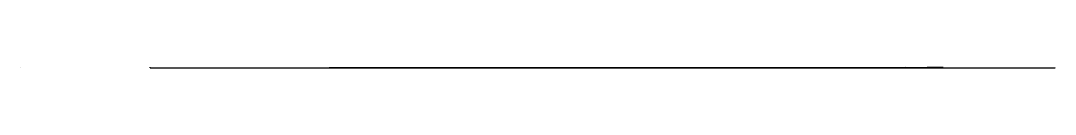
# Model space of a CAD drawing. Header units: metres. Extents: x -1 to 72750024, y 3999 to 4800.
# Drawn here: x 6350003 to 6750024, y 4599 to 4780 of the extents above; entities that cross this region are included whole.
import ezdxf

# ---------------------------------------------------------------- set-up
doc = ezdxf.new("R2010")
doc.units = ezdxf.units.M

msp = doc.modelspace()

# ---------------------------------------------------------------- linework, layer by layer
at = {"color": 7}
for p, q in [((6350003.013, 4780), (6350024.105, 4780)), ((6350003.013, 4780), (6350003.013, 4761.921)), ((6350024.105, 4761.921), (6350003.013, 4761.921)), ((6350006.026, 4773.974), (6350021.092, 4773.974)), ((6350024.105, 4780), (6350024.105, 4761.921)), ((6400000, 4780), (6399998.795, 4780)), ((6400000, 4744), (6399998.795, 4744)), ((6400000, 4708), (6399998.795, 4708)), ((6400000, 4672), (6399998.795, 4672)), ((6400000, 4636), (6399998.795, 4636)), ((6400000, 4600), (6399998.795, 4600)), ((6400000, 4772.8), (6399999.247, 4772.8)), ((6400000, 4765.6), (6399999.247, 4765.6)), ((6400000, 4758.4), (6399999.247, 4758.4)), ((6400000, 4751.2), (6399999.247, 4751.2)), ((6400000, 4736.8), (6399999.247, 4736.8)), ((6400000, 4729.6), (6399999.247, 4729.6)), ((6400000, 4722.4), (6399999.247, 4722.4)), ((6400000, 4715.2), (6399999.247, 4715.2)), ((6400000, 4700.8), (6399999.247, 4700.8)), ((6400000, 4693.6), (6399999.247, 4693.6)), ((6400000, 4686.4), (6399999.247, 4686.4)), ((6400000, 4679.2), (6399999.247, 4679.2)), ((6400000, 4664.8), (6399999.247, 4664.8)), ((6400000, 4657.6), (6399999.247, 4657.6)), ((6400000, 4650.4), (6399999.247, 4650.4)), ((6400000, 4643.2), (6399999.247, 4643.2)), ((6400000, 4628.8), (6399999.247, 4628.8)), ((6400000, 4621.6), (6399999.247, 4621.6)), ((6400000, 4614.4), (6399999.247, 4614.4)), ((6400000, 4607.2), (6399999.247, 4607.2)), ((6400000, 4600), (6400000, 4780)), ((6400000, 4600), (6750000, 4600)), ((6400000, 4600), (6400000, 4598.795)), ((6410000.001, 4600), (6410000.001, 4599.247)), ((6420000.002, 4600), (6420000.002, 4599.247)), ((6430000.003, 4600), (6430000.003, 4599.247)), ((6440000.003, 4600), (6440000.003, 4599.247)), ((6450000.001, 4600), (6450000.001, 4598.795)), ((6459999.998, 4600), (6459999.998, 4599.247)), ((6469999.996, 4600), (6469999.996, 4599.247)), ((6479999.993, 4600), (6479999.993, 4599.247)), ((6489999.991, 4600), (6489999.991, 4599.247)), ((6500000.002, 4600), (6500000.002, 4598.795)), ((6510000.006, 4600), (6510000.006, 4599.247)), ((6520000.01, 4600), (6520000.01, 4599.247)), ((6530000.015, 4600), (6530000.015, 4599.247)), ((6540000.019, 4600), (6540000.019, 4599.247)), ((6549999.996, 4600), (6549999.996, 4598.795)), ((6560000, 4600), (6560000, 4599.247)), ((6570000.005, 4600), (6570000.005, 4599.247)), ((6580000.009, 4600), (6580000.009, 4599.247)), ((6590000.013, 4600), (6590000.013, 4599.247)), ((6600000.004, 4600), (6600000.004, 4598.795)), ((6610000.008, 4600), (6610000.008, 4599.247)), ((6620000.012, 4600), (6620000.012, 4599.247)), ((6630000.003, 4600), (6630000.003, 4599.247)), ((6639999.994, 4600), (6639999.994, 4599.247)), ((6650000.012, 4600), (6650000.012, 4598.795)), ((6660000.002, 4600), (6660000.002, 4599.247)), ((6669999.993, 4600), (6669999.993, 4599.247)), ((6679999.984, 4600), (6679999.984, 4599.247)), ((6689999.975, 4600), (6689999.975, 4599.247)), ((6699999.992, 4600), (6699999.992, 4598.795)), ((6709999.983, 4600), (6709999.983, 4599.247)), ((6719999.974, 4600), (6719999.974, 4599.247)), ((6729999.964, 4600), (6729999.964, 4599.247)), ((6739999.955, 4600), (6739999.955, 4599.247)), ((6750000, 4600), (6750000, 4598.795)), ((6750003.013, 4780), (6750024.105, 4780)), ((6750003.013, 4780), (6750003.013, 4761.921)), ((6750024.105, 4761.921), (6750003.013, 4761.921)), ((6750006.026, 4773.974), (6750021.092, 4773.974)), ((6750024.105, 4780), (6750024.105, 4761.921))]:
    msp.add_line(p, q, dxfattribs=at)
at = {"color": 4}
for p, q in [((6350006.026, 4769.454), (6350021.092, 4769.454)), ((6429227.16, 4601.605), (6430065.529, 4601.72)), ((6430065.529, 4601.72), (6430740.199, 4602.54)), ((6430740.199, 4602.54), (6432646.98, 4602.119)), ((6432646.98, 4602.119), (6432933.691, 4602.356)), ((6432933.691, 4602.356), (6434095.859, 4604.271)), ((6434095.859, 4604.271), (6434556.719, 4604.128)), ((6434556.719, 4604.128), (6434750.27, 4603.536)), ((6434750.27, 4603.536), (6434785.211, 4603.703)), ((6434785.211, 4603.703), (6434899.012, 4603.671)), ((6434899.012, 4603.671), (6435549.012, 4605.494)), ((6435549.012, 4605.494), (6435726.5, 4604.232)), ((6435726.5, 4604.232), (6437560.141, 4604.884)), ((6437560.141, 4604.884), (6438045.289, 4606.734)), ((6438045.289, 4606.734), (6438157.879, 4605.566)), ((6438157.879, 4605.566), (6438236.352, 4605.261)), ((6438236.352, 4605.261), (6438460.84, 4606.899)), ((6438460.84, 4606.899), (6438470.211, 4605.713)), ((6438470.211, 4605.713), (6438549.57, 4606.177)), ((6438549.57, 4606.177), (6438622.922, 4606.481)), ((6438622.922, 4606.481), (6438688.801, 4605.735)), ((6438688.801, 4605.735), (6438989.238, 4606.946)), ((6438989.238, 4606.946), (6439133.859, 4606.218)), ((6439133.859, 4606.218), (6439293.359, 4607.345)), ((6439293.359, 4607.345), (6439893.16, 4606.405)), ((6439893.16, 4606.405), (6440087.012, 4606.767)), ((6440087.012, 4606.767), (6440214.809, 4606.534)), ((6440214.809, 4606.534), (6440309.449, 4606.479)), ((6440309.449, 4606.479), (6440331.719, 4606.785)), ((6440331.719, 4606.785), (6440373.422, 4607.041)), ((6440373.422, 4607.041), (6440389.789, 4606.543)), ((6440389.789, 4606.543), (6440467.379, 4606.635)), ((6440467.379, 4606.635), (6440501.578, 4606.682)), ((6440501.578, 4606.682), (6440838.77, 4606.945)), ((6440838.77, 4606.945), (6441334.691, 4607.728)), ((6441334.691, 4607.728), (6441415.609, 4607.985)), ((6441415.609, 4607.985), (6441782, 4608.139)), ((6441782, 4608.139), (6443381.469, 4608.472)), ((6443381.469, 4608.472), (6443554.41, 4609.139)), ((6443554.41, 4609.139), (6443568.02, 4608.645)), ((6443568.02, 4608.645), (6443658.68, 4608.743)), ((6443658.68, 4608.743), (6443689.781, 4608.825)), ((6443689.781, 4608.825), (6443789, 4608.996)), ((6443789, 4608.996), (6443931.301, 4609.177)), ((6443931.301, 4609.177), (6444056.512, 4610.175)), ((6444056.512, 4610.175), (6444070.23, 4609.149)), ((6444070.23, 4609.149), (6444343.68, 4610.122)), ((6444343.68, 4610.122), (6444556.109, 4609.313)), ((6444556.109, 4609.313), (6444992.781, 4609.802)), ((6444992.781, 4609.802), (6445208.578, 4610.318)), ((6445208.578, 4610.318), (6445214.609, 4609.818)), ((6445214.609, 4609.818), (6445806.051, 4611.205)), ((6445806.051, 4611.205), (6447464.07, 4611.011)), ((6447464.07, 4611.011), (6447578.398, 4611.432)), ((6447578.398, 4611.432), (6448694.172, 4612.437)), ((6448694.172, 4612.437), (6449871.07, 4612.529)), ((6449871.07, 4612.529), (6451028.82, 4613.642)), ((6451028.82, 4613.642), (6451128.379, 4614.405)), ((6451128.379, 4614.405), (6451246.73, 4613.62)), ((6451246.73, 4613.62), (6451666.449, 4613.705)), ((6451666.449, 4613.705), (6451761.172, 4614.116)), ((6451761.172, 4614.116), (6451787.82, 4613.806)), ((6451787.82, 4613.806), (6452212.762, 4614.21)), ((6452212.762, 4614.21), (6452475.32, 4614.605)), ((6452475.32, 4614.605), (6452700.57, 4614.896)), ((6452700.57, 4614.896), (6452731.859, 4615.364)), ((6452731.859, 4615.364), (6452744.68, 4615.009)), ((6452744.68, 4615.009), (6453097.09, 4615.499)), ((6453097.09, 4615.499), (6453298.93, 4614.692)), ((6453298.93, 4614.692), (6453501.711, 4615.566)), ((6453501.711, 4615.566), (6453524.129, 4614.869)), ((6453524.129, 4614.869), (6454144.809, 4615.703)), ((6454144.809, 4615.703), (6454314.352, 4616.309)), ((6454314.352, 4616.309), (6454408.672, 4616.419)), ((6454408.672, 4616.419), (6454598.27, 4616.566)), ((6454598.27, 4616.566), (6454637.84, 4616.429)), ((6454637.84, 4616.429), (6454663.988, 4616.208)), ((6454663.988, 4616.208), (6454708.828, 4615.802)), ((6454708.828, 4615.802), (6454717.949, 4616.615)), ((6454717.949, 4616.615), (6454773.539, 4616.586)), ((6454773.539, 4616.586), (6454778.551, 4616.565)), ((6454778.551, 4616.565), (6454979.93, 4617.169)), ((6454979.93, 4617.169), (6455132.672, 4616.339)), ((6455132.672, 4616.339), (6455873.66, 4616.849)), ((6455873.66, 4616.849), (6456148.102, 4617.548)), ((6456148.102, 4617.548), (6456422.852, 4617.146)), ((6456422.852, 4617.146), (6456683.691, 4618.016)), ((6456683.691, 4618.016), (6456737, 4618.047)), ((6456737, 4618.047), (6457033.211, 4617.627)), ((6457033.211, 4617.627), (6457190.871, 4617.973)), ((6457190.871, 4617.973), (6457191.66, 4617.533)), ((6457191.66, 4617.533), (6457462.449, 4618.445)), ((6457462.449, 4618.445), (6457469.68, 4617.535)), ((6457469.68, 4617.535), (6457527.648, 4618.181)), ((6457527.648, 4618.181), (6457986.602, 4618.221)), ((6457986.602, 4618.221), (6458011.609, 4618.362)), ((6458011.609, 4618.362), (6458138.941, 4618.603)), ((6458138.941, 4618.603), (6458274.141, 4618.983)), ((6458274.141, 4618.983), (6458352.699, 4618.718)), ((6458352.699, 4618.718), (6459398.52, 4619.135)), ((6459398.52, 4619.135), (6459637.711, 4619.502)), ((6459637.711, 4619.502), (6460210.988, 4620.219)), ((6460210.988, 4620.219), (6460672.789, 4619.336)), ((6460672.789, 4619.336), (6460723.238, 4620.554)), ((6460723.238, 4620.554), (6460839.68, 4620.306)), ((6460839.68, 4620.306), (6461698.02, 4620.58)), ((6461698.02, 4620.58), (6462060.66, 4621.304)), ((6462060.66, 4621.304), (6463511.289, 4621.761)), ((6463511.289, 4621.761), (6464286.871, 4621.214)), ((6464286.871, 4621.214), (6464359.039, 4622.771)), ((6464359.039, 4622.771), (6464436.219, 4621.744)), ((6464436.219, 4621.744), (6464626.859, 4622.787)), ((6464626.859, 4622.787), (6464790.449, 4622.965)), ((6464790.449, 4622.965), (6464859.051, 4623.125)), ((6464859.051, 4623.125), (6465186.68, 4622.518)), ((6465186.68, 4622.518), (6465963.953, 4623.802)), ((6465963.953, 4623.802), (6466460.672, 4623.996)), ((6466460.672, 4623.996), (6466552.938, 4623.39)), ((6466552.938, 4623.39), (6466702.531, 4624.064)), ((6466702.531, 4624.064), (6466892.867, 4624.681)), ((6466892.867, 4624.681), (6466943.391, 4624.283)), ((6466943.391, 4624.283), (6467300.813, 4624.539)), ((6467300.813, 4624.539), (6467872.844, 4624.755)), ((6467872.844, 4624.755), (6468167.094, 4624.741)), ((6468167.094, 4624.741), (6468441.602, 4625.064)), ((6468441.602, 4625.064), (6468781.102, 4625.147)), ((6468781.102, 4625.147), (6469277.703, 4625.464)), ((6469277.703, 4625.464), (6469376.844, 4625.865)), ((6469376.844, 4625.865), (6469651.031, 4625.824)), ((6469651.031, 4625.824), (6469934.469, 4626.101)), ((6469934.469, 4626.101), (6470799.297, 4627.548)), ((6470799.297, 4627.548), (6471407.961, 4627.239)), ((6471407.961, 4627.239), (6473370.789, 4628.467)), ((6473370.789, 4628.467), (6473499.07, 4629.153)), ((6473499.07, 4629.153), (6474021.422, 4629.062)), ((6474021.422, 4629.062), (6474036.172, 4629.199)), ((6474036.172, 4629.199), (6474662.797, 4628.894)), ((6474662.797, 4628.894), (6475195.148, 4629.69)), ((6475195.148, 4629.69), (6475285.703, 4630.173)), ((6475285.703, 4630.173), (6475536.398, 4629.799)), ((6475536.398, 4629.799), (6475699.594, 4630.151)), ((6475699.594, 4630.151), (6476553.242, 4630.396)), ((6476553.242, 4630.396), (6476661.688, 4630.826)), ((6476661.688, 4630.826), (6476781.852, 4631.089)), ((6476781.852, 4631.089), (6476788.617, 4630.75)), ((6476788.617, 4630.75), (6477781.633, 4632.202)), ((6477781.633, 4632.202), (6478575.344, 4630.386)), ((6478575.344, 4630.386), (6478911.656, 4631.925)), ((6478911.656, 4631.925), (6479162.117, 4632.152)), ((6479162.117, 4632.152), (6479222.43, 4632.302)), ((6479222.43, 4632.302), (6479233.641, 4632.402)), ((6479233.641, 4632.402), (6479245.742, 4632.124)), ((6479245.742, 4632.124), (6479246.023, 4632.358)), ((6479246.023, 4632.358), (6479321.672, 4632.167)), ((6479321.672, 4632.167), (6479395.648, 4632.404)), ((6479395.648, 4632.404), (6479579.727, 4632.502)), ((6479579.727, 4632.502), (6480078.383, 4633.245)), ((6480078.383, 4633.245), (6480803.297, 4633.555)), ((6480803.297, 4633.555), (6481667.344, 4633.415)), ((6481667.344, 4633.415), (6481794.789, 4634.266)), ((6481794.789, 4634.266), (6482007.477, 4634.259)), ((6482007.477, 4634.259), (6482314.492, 4633.411)), ((6482314.492, 4633.411), (6482847.461, 4634.458)), ((6482847.461, 4634.458), (6483100.203, 4635.249)), ((6483100.203, 4635.249), (6483288.68, 4634.735)), ((6483288.68, 4634.735), (6483331.992, 4634.85)), ((6483331.992, 4634.85), (6483504.68, 4635.161)), ((6483504.68, 4635.161), (6484020.68, 4635.679)), ((6484020.68, 4635.679), (6484119.383, 4635.473)), ((6484119.383, 4635.473), (6484171.711, 4635.406)), ((6484171.711, 4635.406), (6484441.789, 4635.586)), ((6484441.789, 4635.586), (6484578.109, 4636.043)), ((6484578.109, 4636.043), (6484610.188, 4635.87)), ((6484610.188, 4635.87), (6484753.477, 4635.479)), ((6484753.477, 4635.479), (6485272.359, 4636.387)), ((6485272.359, 4636.387), (6485650.273, 4636.526)), ((6485650.273, 4636.526), (6485908.406, 4636.812)), ((6485908.406, 4636.812), (6485998.719, 4636.866)), ((6485998.719, 4636.866), (6486051.641, 4636.824)), ((6486051.641, 4636.824), (6486126.477, 4637.314)), ((6486126.477, 4637.314), (6486188.961, 4636.801)), ((6486188.961, 4636.801), (6486557.344, 4637.193)), ((6486557.344, 4637.193), (6486808.953, 4637.681)), ((6486808.953, 4637.681), (6487016.633, 4637.914)), ((6487016.633, 4637.914), (6487069.773, 4637.397)), ((6487069.773, 4637.397), (6487552.563, 4635.339)), ((6487552.563, 4635.339), (6487606.32, 4637.636)), ((6487606.32, 4637.636), (6487878.117, 4637.759)), ((6487878.117, 4637.759), (6488211.023, 4638.852)), ((6488211.023, 4638.852), (6488218.094, 4638.825)), ((6488218.094, 4638.825), (6488225.789, 4638.612)), ((6488225.789, 4638.612), (6488519.883, 4638.419)), ((6488519.883, 4638.419), (6488973.219, 4638.586)), ((6488973.219, 4638.586), (6490733.922, 4639.94)), ((6490733.922, 4639.94), (6491161.352, 4639.977)), ((6491161.352, 4639.977), (6492038.383, 4640.411)), ((6492038.383, 4640.411), (6492266.359, 4640.986)), ((6492266.359, 4640.986), (6492304.633, 4640.741)), ((6492304.633, 4640.741), (6492409.961, 4640.431)), ((6492409.961, 4640.431), (6492645.039, 4640.677)), ((6492645.039, 4640.677), (6492843.969, 4641.044)), ((6492843.969, 4641.044), (6493489.672, 4641.145)), ((6493489.672, 4641.145), (6493505.477, 4641.497)), ((6493505.477, 4641.497), (6493704.883, 4641.635)), ((6493704.883, 4641.635), (6493753.938, 4640.927)), ((6493753.938, 4640.927), (6493880.844, 4641.491)), ((6493880.844, 4641.491), (6494159.477, 4641.924)), ((6494159.477, 4641.924), (6494542.117, 4642.292)), ((6494542.117, 4642.292), (6494562.289, 4642.001)), ((6494562.289, 4642.001), (6494686.133, 4642.445)), ((6494686.133, 4642.445), (6494934.117, 4642.687)), ((6494934.117, 4642.687), (6495037.852, 4642.343)), ((6495037.852, 4642.343), (6495291.094, 4642.726)), ((6495291.094, 4642.726), (6495297.25, 4642.658)), ((6495297.25, 4642.658), (6495348.906, 4642.325)), ((6495348.906, 4642.325), (6496321.039, 4643.221)), ((6496321.039, 4643.221), (6496442.242, 4643.879)), ((6496442.242, 4643.879), (6496788.133, 4643.862)), ((6496788.133, 4643.862), (6496937.703, 4643.736)), ((6496937.703, 4643.736), (6497157.453, 4644.097)), ((6497157.453, 4644.097), (6497373.977, 4644.233)), ((6497373.977, 4644.233), (6497408.25, 4643.94)), ((6497408.25, 4643.94), (6497529.133, 4644.034)), ((6497529.133, 4644.034), (6497604.82, 4644.153)), ((6497604.82, 4644.153), (6497629.508, 4644.346)), ((6497629.508, 4644.346), (6497642.594, 4644.33)), ((6497642.594, 4644.33), (6497909.297, 4644.441)), ((6497909.297, 4644.441), (6498149.328, 4644.396)), ((6498149.328, 4644.396), (6498297.789, 4644.616)), ((6498297.789, 4644.616), (6498509.906, 4644.758)), ((6498509.906, 4644.758), (6499259.344, 4644.734)), ((6499259.344, 4644.734), (6499581.602, 4645.757)), ((6499581.602, 4645.757), (6499616.227, 4644.997)), ((6499616.227, 4644.997), (6499747.617, 4645.264)), ((6499747.617, 4645.264), (6499984.258, 4645.563)), ((6499984.258, 4645.563), (6500075.102, 4646.548)), ((6500075.102, 4646.548), (6500466.5, 4645.594)), ((6500466.5, 4645.594), (6501000.398, 4646.393)), ((6501000.398, 4646.393), (6501090.203, 4647.163)), ((6501090.203, 4647.163), (6501700.898, 4646.211)), ((6501700.898, 4646.211), (6501727.602, 4646.965)), ((6501727.602, 4646.965), (6502350, 4647.05)), ((6502350, 4647.05), (6502543.797, 4647.169)), ((6502543.797, 4647.169), (6502902.398, 4647.687)), ((6502902.398, 4647.687), (6503054.102, 4647.839)), ((6503054.102, 4647.839), (6503144.398, 4647.278)), ((6503144.398, 4647.278), (6503254.297, 4647.641)), ((6503254.297, 4647.641), (6503370.297, 4647.94)), ((6503370.297, 4647.94), (6504299.297, 4648.044)), ((6504299.297, 4648.044), (6505060.102, 4648.932)), ((6505060.102, 4648.932), (6505175.102, 4648.4)), ((6505175.102, 4648.4), (6505453.102, 4648.727)), ((6505453.102, 4648.727), (6505503.102, 4649.429)), ((6505503.102, 4649.429), (6505708, 4649.123)), ((6505708, 4649.123), (6505813.102, 4649.452)), ((6505813.102, 4649.452), (6505986.602, 4648.899)), ((6505986.602, 4648.899), (6506086, 4649.875)), ((6506086, 4649.875), (6506251.203, 4649.669)), ((6506251.203, 4649.669), (6506618.602, 4648.889)), ((6506618.602, 4648.889), (6507336.602, 4650.16)), ((6507336.602, 4650.16), (6507676.5, 4651.088)), ((6507676.5, 4651.088), (6508054.5, 4650.643)), ((6508054.5, 4650.643), (6508055.797, 4650.05)), ((6508055.797, 4650.05), (6508188.703, 4650.827)), ((6508188.703, 4650.827), (6508323.703, 4650.442)), ((6508323.703, 4650.442), (6508350.703, 4650.87)), ((6508350.703, 4650.87), (6508432.5, 4651.228)), ((6508432.5, 4651.228), (6508553.5, 4650.813)), ((6508553.5, 4650.813), (6508607.602, 4651.043)), ((6508607.602, 4651.043), (6508671.898, 4650.894)), ((6508671.898, 4650.894), (6508810.102, 4651.39)), ((6508810.102, 4651.39), (6508925.797, 4651.525)), ((6508925.797, 4651.525), (6509055.898, 4650.646)), ((6509055.898, 4650.646), (6509089.5, 4651.243)), ((6509089.5, 4651.243), (6509172.297, 4651.28)), ((6509172.297, 4651.28), (6509333.797, 4651.216)), ((6509333.797, 4651.216), (6509400.297, 4651.042)), ((6509400.297, 4651.042), (6509451.398, 4651.757)), ((6509451.398, 4651.757), (6509527.898, 4651.651)), ((6509527.898, 4651.651), (6509804.602, 4652.177)), ((6509804.602, 4652.177), (6509945.898, 4652.075)), ((6509945.898, 4652.075), (6510192.102, 4651.25)), ((6510192.102, 4651.25), (6511159.602, 4652.827)), ((6511159.602, 4652.827), (6511338, 4653.513)), ((6511338, 4653.513), (6511533, 4652.993)), ((6511533, 4652.993), (6512012.398, 4652.624)), ((6512012.398, 4652.624), (6512104.602, 4653.813)), ((6512104.602, 4653.813), (6513378.102, 4652.78)), ((6513378.102, 4652.78), (6513480.297, 4655.129)), ((6513480.297, 4655.129), (6513694.602, 4653.768)), ((6513694.602, 4653.768), (6513884.703, 4653.441)), ((6513884.703, 4653.441), (6513941.602, 4653.021)), ((6513941.602, 4653.021), (6514151.398, 4653.918)), ((6514151.398, 4653.918), (6514347.797, 4654.605)), ((6514347.797, 4654.605), (6514662.203, 4654.56)), ((6514662.203, 4654.56), (6515271.602, 4654.961)), ((6515271.602, 4654.961), (6515758.203, 4655.953)), ((6515758.203, 4655.953), (6515786.898, 4655.462)), ((6515786.898, 4655.462), (6515965.102, 4656.376)), ((6515965.102, 4656.376), (6516132, 4657.456)), ((6516132, 4657.456), (6516388.297, 4656.549)), ((6516388.297, 4656.549), (6517713.703, 4657.384)), ((6517713.703, 4657.384), (6518739.102, 4657.843)), ((6518739.102, 4657.843), (6519109.797, 4658.565)), ((6519109.797, 4658.565), (6519828.703, 4658.464)), ((6519828.703, 4658.464), (6520201, 4660.008)), ((6520201, 4660.008), (6520327.398, 4660.168)), ((6520327.398, 4660.168), (6520529.703, 4658.622)), ((6520529.703, 4658.622), (6520649.797, 4658.993)), ((6520649.797, 4658.993), (6520817.602, 4657.497)), ((6520817.602, 4657.497), (6520830.703, 4659.635)), ((6520830.703, 4659.635), (6520844.703, 4658.875)), ((6520844.703, 4658.875), (6520871.102, 4659.739)), ((6520871.102, 4659.739), (6520956.5, 4658.982)), ((6520956.5, 4658.982), (6521162, 4659.678)), ((6521162, 4659.678), (6521261.203, 4659.038)), ((6521261.203, 4659.038), (6521362.797, 4659.598)), ((6521362.797, 4659.598), (6521687.5, 4659.348)), ((6521687.5, 4659.348), (6521706.5, 4658.414)), ((6521706.5, 4658.414), (6521909.898, 4660.458)), ((6521909.898, 4660.458), (6522018.297, 4657.895)), ((6522018.297, 4657.895), (6522143.102, 4659.731)), ((6522143.102, 4659.731), (6522297, 4660.077)), ((6522297, 4660.077), (6522331, 4660.197)), ((6522331, 4660.197), (6522613, 4660.59)), ((6522613, 4660.59), (6522820.898, 4661.189)), ((6522820.898, 4661.189), (6522931.602, 4661.44)), ((6522931.602, 4661.44), (6523048.398, 4660.412)), ((6523048.398, 4660.412), (6523422.203, 4661.009)), ((6523422.203, 4661.009), (6523578.797, 4661.416)), ((6523578.797, 4661.416), (6523953.203, 4662.27)), ((6523953.203, 4662.27), (6524098, 4660.981)), ((6524098, 4660.981), (6524131.703, 4661.667)), ((6524131.703, 4661.667), (6524399.203, 4662.192)), ((6524399.203, 4662.192), (6524855.102, 4663.167)), ((6524855.102, 4663.167), (6524918.703, 4661.948)), ((6524918.703, 4661.948), (6525195.297, 4662.961)), ((6525195.297, 4662.961), (6525477.102, 4662.827)), ((6525477.102, 4662.827), (6525916.5, 4658.823)), ((6525916.5, 4658.823), (6525991.398, 4663.937)), ((6525991.398, 4663.937), (6526319.703, 4661.637)), ((6526319.703, 4661.637), (6526331.898, 4665.721)), ((6526331.898, 4665.721), (6526867, 4664.16)), ((6526867, 4664.16), (6526982.703, 4664.736)), ((6526982.703, 4664.736), (6527044.898, 4664.011)), ((6527044.898, 4664.011), (6527075.602, 4661.022)), ((6527075.602, 4661.022), (6527827.898, 4659.654)), ((6527827.898, 4659.654), (6528812.102, 4664.082)), ((6528812.102, 4664.082), (6529105.102, 4665.576)), ((6529105.102, 4665.576), (6529293.297, 4666.384)), ((6529293.297, 4666.384), (6529395.602, 4667.245)), ((6529395.602, 4667.245), (6529588.602, 4666.246)), ((6529588.602, 4666.246), (6529837.703, 4664.951)), ((6529837.703, 4664.951), (6529912.398, 4665.997)), ((6529912.398, 4665.997), (6530332.898, 4665.964)), ((6530332.898, 4665.964), (6530781.898, 4667.043)), ((6530781.898, 4667.043), (6530989.398, 4668.206)), ((6530989.398, 4668.206), (6531138.703, 4664.034)), ((6531138.703, 4664.034), (6531729, 4663.802)), ((6531729, 4663.802), (6531759.906, 4666.392)), ((6531759.906, 4666.392), (6532907.797, 4666.245)), ((6532907.797, 4666.245), (6532937.594, 4668.325)), ((6532937.594, 4668.325), (6533558.5, 4670.647)), ((6533558.5, 4670.647), (6534086.703, 4671.188)), ((6534086.703, 4671.188), (6534264.406, 4669.565)), ((6534264.406, 4669.565), (6535984.797, 4668.465)), ((6535984.797, 4668.465), (6536489.297, 4668.971)), ((6536489.297, 4668.971), (6536793.297, 4672.483)), ((6536793.297, 4672.483), (6537315.906, 4672.787)), ((6537315.906, 4672.787), (6538937.797, 4671.492)), ((6538937.797, 4671.492), (6541647.203, 4676.492)), ((6541647.203, 4676.492), (6542233, 4677.152)), ((6542233, 4677.152), (6542410.594, 4670.792)), ((6542410.594, 4670.792), (6543212.297, 4677.139)), ((6543212.297, 4677.139), (6544619.203, 4676.615)), ((6544619.203, 4676.615), (6545965.906, 4673.282)), ((6545965.906, 4673.282), (6548293, 4678.596)), ((6548293, 4678.596), (6549061, 4679.624)), ((6549061, 4679.624), (6549162.797, 4678.853)), ((6549162.797, 4678.853), (6549232.406, 4674.16)), ((6549232.406, 4674.16), (6549632.594, 4676.755)), ((6549632.594, 4676.755), (6551410.703, 4683.059)), ((6551410.703, 4683.059), (6551457.5, 4679.386)), ((6551457.5, 4679.386), (6551913.203, 4682.754)), ((6551913.203, 4682.754), (6552559.203, 4682.798)), ((6552559.203, 4682.798), (6552695.703, 4683.67)), ((6552695.703, 4683.67), (6553378.594, 4680.456)), ((6553378.594, 4680.456), (6555316.906, 4675.693)), ((6555316.906, 4675.693), (6559315.5, 4681.948)), ((6559315.5, 4681.948), (6560127.797, 4685.674)), ((6560127.797, 4685.674), (6560273.594, 4685.873)), ((6560273.594, 4685.873), (6560567.406, 4686.11)), ((6560567.406, 4686.11), (6560738.203, 4686.479)), ((6560738.203, 4686.479), (6560887.297, 4687.403)), ((6560887.297, 4687.403), (6561066.203, 4688.123)), ((6561066.203, 4688.123), (6561933.594, 4689.373)), ((6561933.594, 4689.373), (6562004.406, 4687.642)), ((6562004.406, 4687.642), (6562333.906, 4689.175)), ((6562333.906, 4689.175), (6564420.203, 4684.556)), ((6564420.203, 4684.556), (6564965.906, 4687.396)), ((6564965.906, 4687.396), (6564971.797, 4689.412)), ((6564971.797, 4689.412), (6565206.094, 4686.114)), ((6565206.094, 4686.114), (6567307.5, 4691.204)), ((6567307.5, 4691.204), (6567356.797, 4689.875)), ((6567356.797, 4689.875), (6567596.406, 4687.888)), ((6567596.406, 4687.888), (6568809.297, 4691.016)), ((6568809.297, 4691.016), (6569228.594, 4691.536)), ((6569228.594, 4691.536), (6569755.797, 4692.054)), ((6569755.797, 4692.054), (6570241.5, 4694.063)), ((6570241.5, 4694.063), (6571564.594, 4692.541)), ((6571564.594, 4692.541), (6571703, 4690.454)), ((6571703, 4690.454), (6571822.594, 4694.109)), ((6571822.594, 4694.109), (6572652.406, 4694.804)), ((6572652.406, 4694.804), (6573029.203, 4692.766)), ((6573029.203, 4692.766), (6573191.703, 4691.797)), ((6573191.703, 4691.797), (6573396.906, 4691.87)), ((6573396.906, 4691.87), (6575626.797, 4693.125)), ((6575626.797, 4693.125), (6576896.297, 4696.81)), ((6576896.297, 4696.81), (6577558.406, 4697.157)), ((6577558.406, 4697.157), (6578540, 4696.537)), ((6578540, 4696.537), (6578808.594, 4698.944)), ((6578808.594, 4698.944), (6578943.906, 4697.632)), ((6578943.906, 4697.632), (6580652.797, 4699.448)), ((6580652.797, 4699.448), (6581493.297, 4697.923)), ((6581493.297, 4697.923), (6581568.906, 4697.267)), ((6581568.906, 4697.267), (6582262.5, 4698.955)), ((6582262.5, 4698.955), (6582539.5, 4698.906)), ((6582539.5, 4698.906), (6582908.703, 4698.853)), ((6582908.703, 4698.853), (6583926.797, 4693.219)), ((6583926.797, 4693.219), (6586389.297, 4703.224)), ((6586389.297, 4703.224), (6586763.594, 4702.769)), ((6586763.594, 4702.769), (6590023.703, 4699.609)), ((6590023.703, 4699.609), (6592117.906, 4705.12)), ((6592117.906, 4705.12), (6594199.906, 4707.413)), ((6594199.906, 4707.413), (6594276.5, 4706.138)), ((6594276.5, 4706.138), (6594469.5, 4706.779)), ((6594469.5, 4706.779), (6598301.594, 4709.171)), ((6598301.594, 4709.171), (6599552.297, 4709.06)), ((6599552.297, 4709.06), (6599755.703, 4708.819)), ((6599755.703, 4708.819), (6600881.5, 4710.304)), ((6600881.5, 4710.304), (6600960.297, 4711)), ((6600960.297, 4711), (6602993.703, 4711.609)), ((6602993.703, 4711.609), (6603644.297, 4706.229)), ((6603644.297, 4706.229), (6603782.703, 4710.325)), ((6603782.703, 4710.325), (6604195.297, 4712.05)), ((6604195.297, 4712.05), (6605792.406, 4708.7)), ((6605792.406, 4708.7), (6606737.594, 4713.607)), ((6606737.594, 4713.607), (6606854.203, 4714.074)), ((6606854.203, 4714.074), (6606923.5, 4712.212)), ((6606923.5, 4712.212), (6607689.703, 4713.648)), ((6607689.703, 4713.648), (6607832.703, 4713.018)), ((6607832.703, 4713.018), (6608896.797, 4713.673)), ((6608896.797, 4713.673), (6610433.797, 4715.583)), ((6610433.797, 4715.583), (6610477.5, 4714.883)), ((6610477.5, 4714.883), (6612019.203, 4716.673)), ((6612019.203, 4716.673), (6612040.203, 4715.61)), ((6612040.203, 4715.61), (6612878.594, 4715.225)), ((6612878.594, 4715.225), (6612971.406, 4713.334)), ((6612971.406, 4713.334), (6613078.297, 4716.192)), ((6613078.297, 4716.192), (6613080.594, 4714.123)), ((6613080.594, 4714.123), (6614139.094, 4717.401)), ((6614139.094, 4717.401), (6615142.797, 4716.254)), ((6615142.797, 4716.254), (6616430.594, 4718.864)), ((6616430.594, 4718.864), (6616787.797, 4718.872)), ((6616787.797, 4718.872), (6617630.5, 4717.53)), ((6617630.5, 4717.53), (6619454.203, 4720.285)), ((6619454.203, 4720.285), (6620004.906, 4718.342)), ((6620004.906, 4718.342), (6620025.297, 4720.674)), ((6620025.297, 4720.674), (6622210.906, 4721.744)), ((6622210.906, 4721.744), (6622518.094, 4721.629)), ((6622518.094, 4721.629), (6623083.094, 4722.39)), ((6623083.094, 4722.39), (6624085.594, 4722.762)), ((6624085.594, 4722.762), (6624433.406, 4721.892)), ((6624433.406, 4721.892), (6625141.203, 4721.097)), ((6625141.203, 4721.097), (6625323.297, 4723.229)), ((6625323.297, 4723.229), (6626345.094, 4724.073)), ((6626345.094, 4724.073), (6627485.906, 4724.45)), ((6627485.906, 4724.45), (6627838.594, 4724.357)), ((6627838.594, 4724.357), (6629406.906, 4725.11)), ((6629406.906, 4725.11), (6629483.094, 4726.007)), ((6629483.094, 4726.007), (6630363.594, 4725.477)), ((6630363.594, 4725.477), (6630564.094, 4725.801)), ((6630564.094, 4725.801), (6630723.406, 4725.5)), ((6630723.406, 4725.5), (6630792.703, 4725.812)), ((6630792.703, 4725.812), (6630960.5, 4724.339)), ((6630960.5, 4724.339), (6631185, 4726.306)), ((6631185, 4726.306), (6632576.094, 4724.965)), ((6632576.094, 4724.965), (6632786.906, 4726.615)), ((6632786.906, 4726.615), (6632856.594, 4727.421)), ((6632856.594, 4727.421), (6633307.406, 4724.249)), ((6633307.406, 4724.249), (6633761.594, 4726.356)), ((6633761.594, 4726.356), (6634383.297, 4728.528)), ((6634383.297, 4728.528), (6635083.203, 4729.182)), ((6635083.203, 4729.182), (6639970, 4732.205)), ((6639970, 4732.205), (6639989.703, 4728.619)), ((6639989.703, 4728.619), (6640572, 4730.909)), ((6640572, 4730.909), (6643115.094, 4730.978)), ((6643115.094, 4730.978), (6647780.906, 4736.627)), ((6647780.906, 4736.627), (6654248.594, 4732.801)), ((6654248.594, 4732.801), (6657347.906, 4737.101)), ((6657347.906, 4737.101), (6657750.906, 4741.816)), ((6657750.906, 4741.816), (6666201.594, 4741.432)), ((6666201.594, 4741.432), (6666391.594, 4743.705)), ((6666391.594, 4743.705), (6667393.313, 4744.28)), ((6667393.313, 4744.28), (6668873.406, 4744.824)), ((6668873.406, 4744.824), (6668968.813, 4747.174)), ((6668968.813, 4747.174), (6669607, 4744.515)), ((6669607, 4744.515), (6670070.688, 4744.265)), ((6670070.688, 4744.265), (6670110.813, 4745.042)), ((6670110.813, 4745.042), (6679475.906, 4748.057)), ((6679475.906, 4748.057), (6680141.594, 4752.448)), ((6680141.594, 4752.448), (6691940.188, 4757.42)), ((6691940.188, 4757.42), (6691947.094, 4753.483)), ((6691947.094, 4753.483), (6700475.094, 4760.644)), ((6700475.094, 4760.644), (6700582.688, 4757.905)), ((6700582.688, 4757.905), (6706109.5, 4762.19)), ((6706109.5, 4762.19), (6706493.406, 4762.208)), ((6706493.406, 4762.208), (6706616.813, 4761.287)), ((6750006.026, 4769.454), (6750021.092, 4769.454))]:
    msp.add_line(p, q, dxfattribs=at)

doc.saveas('drawing.dxf')
